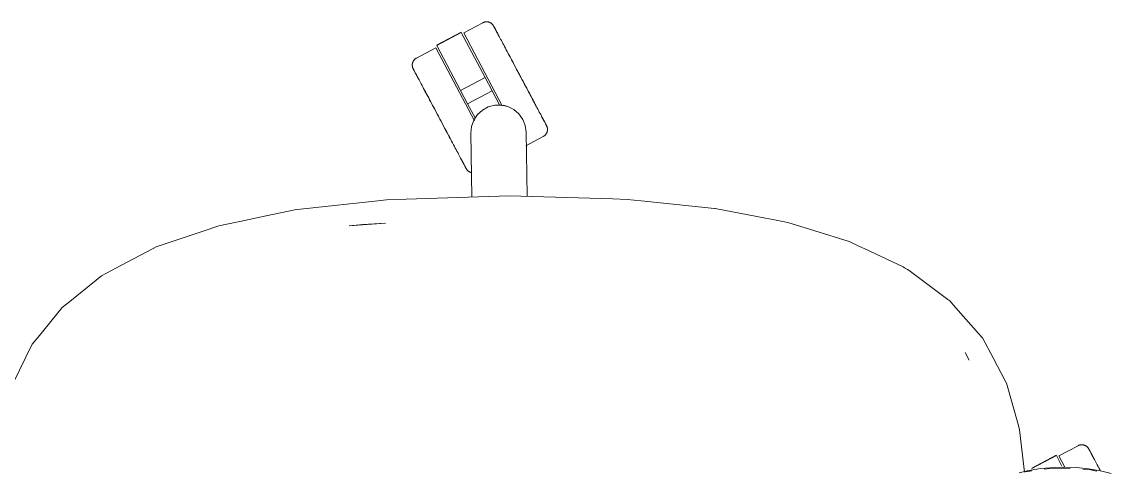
# Model space of a CAD drawing. Header units: millimetres. Extents: x 90978 to 295199, y -4084 to 97293.
# Drawn here: x 166949 to 167499, y 18062 to 18290 of the extents above; entities that cross this region are included whole.
import ezdxf

# ---------------------------------------------------------------- set-up
doc = ezdxf.new("R2010")
doc.units = ezdxf.units.MM
doc.header["$MEASUREMENT"] = 0
doc.layers.add('G-IMPT', color=8, linetype='CONTINUOUS', lineweight=9)
doc.layers.add('I-FURN', color=8, linetype='CONTINUOUS', lineweight=9)

msp = doc.modelspace()

# ---------------------------------------------------------------- linework, layer by layer
at = {"layer": 'G-IMPT'}
for p, q in [((167128.33, 18199.26), (167090.88, 18195.13)), ((167128.33, 18199.26), (167132.7, 18199.74)), ((167142.64, 18200.07), (167132.7, 18199.74)), ((167142.64, 18200.07), (167194.83, 18201.77)), ((167194.83, 18201.77), (167246.99, 18200.15)), ((167246.99, 18200.15), (167254.25, 18199.93)), ((167261.32, 18199.2), (167254.25, 18199.93)), ((167298.31, 18195.38), (167261.32, 18199.2)), ((167065.52, 18190.3), (167086.47, 18194.65)), ((167086.47, 18194.65), (167090.88, 18195.13)), ((167298.31, 18195.38), (167298.77, 18195.29)), ((167324.15, 18190.42), (167298.77, 18195.29)), ((167061.84, 18189.53), (167048.02, 18186.66)), ((167065.52, 18190.3), (167061.84, 18189.53)), ((167132.17, 18187.86), (167113.89, 18186.61)), ((167113.89, 18186.61), (167120.83, 18187.23)), ((167132.17, 18187.86), (167120.83, 18187.23)), ((167324.15, 18190.42), (167327.81, 18189.72)), ((167335.42, 18188.26), (167327.81, 18189.72)), ((167349.02, 18184.07), (167335.42, 18188.26)), ((167040.59, 18184.15), (167016.5, 18176)), ((167040.59, 18184.15), (167048.02, 18186.66)), ((167366.3, 18178.74), (167349.02, 18184.07)), ((167014.84, 18175.12), (167016.5, 18176)), ((167366.3, 18178.74), (167373.06, 18175.55)), ((166995.33, 18164.82), (167014.84, 18175.12)), ((167373.98, 18175.12), (167373.06, 18175.55)), ((167393.62, 18165.86), (167373.98, 18175.12)), ((167393.62, 18165.86), (167394.33, 18165.43)), ((167395.9, 18164.49), (167394.33, 18165.43)), ((166988.82, 18161.39), (166973.69, 18149.18)), ((166988.82, 18161.39), (166993.95, 18164.1)), ((166995.33, 18164.82), (166993.95, 18164.1)), ((167396.68, 18164.03), (167395.9, 18164.49)), ((167396.68, 18164.03), (167416.17, 18149.46)), ((166969.03, 18145.42), (166973.69, 18149.18)), ((167416.17, 18149.46), (167417.14, 18148.74)), ((167420.01, 18145.48), (167417.14, 18148.74)), ((166956.86, 18130.47), (166969.03, 18145.42)), ((167420.01, 18145.48), (167433.03, 18130.69)), ((166953.88, 18126.82), (166950.35, 18119.66)), ((166956.86, 18130.47), (166953.88, 18126.82)), ((167433.03, 18130.69), (167433.62, 18130.03)), ((167439.2, 18119.59), (167433.62, 18130.03)), ((167425, 18122.72), (167426.96, 18118.83)), ((167425, 18122.72), (167426.18, 18120.43)), ((166944.71, 18108.19), (166950.35, 18119.66)), ((167426.18, 18120.43), (167426.96, 18118.83)), ((167445.21, 18108.35), (167439.2, 18119.59)), ((167445.81, 18107.24), (167445.21, 18108.35)), ((167451.81, 18085.89), (167445.81, 18107.24)), ((167451.81, 18085.89), (167452.45, 18083.63)), ((167454.86, 18062.36), (167452.45, 18083.63)), ((167452.28, 18062.05), (167456.21, 18063.03)), ((167458.66, 18062.94), (167455.37, 18062.48)), ((167456.21, 18063.03), (167462.97, 18064.14)), ((167470.29, 18064.72), (167462.97, 18064.14)), ((167467.63, 18064.2), (167464.85, 18063.81)), ((167467.63, 18064.2), (167474.79, 18064.43)), ((167470.29, 18064.72), (167474.79, 18064.81)), ((167474.79, 18064.81), (167481.13, 18064.63)), ((167477.9, 18064.24), (167474.79, 18064.43)), ((167487.28, 18064.06), (167481.13, 18064.63)), ((167487.62, 18063.65), (167484.41, 18063.84)), ((167487.28, 18064.06), (167493.21, 18063.06)), ((167491.37, 18062.88), (167487.62, 18063.65)), ((167498.69, 18061.63), (167493.21, 18063.06))]:
    msp.add_line(p, q, dxfattribs=at)
at = {"layer": 'I-FURN'}
for p, q in [((167181.4, 18289.03), (167171.71, 18283.88)), ((167181.4, 18289.03), (167181.54, 18289.11)), ((167181.54, 18289.11), (167181.69, 18289.17)), ((167181.69, 18289.17), (167181.84, 18289.24)), ((167181.84, 18289.24), (167181.99, 18289.29)), ((167181.99, 18289.29), (167182.14, 18289.34)), ((167182.14, 18289.34), (167182.3, 18289.38)), ((167182.3, 18289.38), (167182.45, 18289.42)), ((167182.45, 18289.42), (167182.61, 18289.45)), ((167182.61, 18289.45), (167182.77, 18289.47)), ((167182.77, 18289.47), (167182.93, 18289.49)), ((167182.93, 18289.49), (167183.09, 18289.5)), ((167183.09, 18289.5), (167183.25, 18289.51)), ((167183.25, 18289.51), (167183.41, 18289.5)), ((167183.41, 18289.5), (167183.58, 18289.5)), ((167183.58, 18289.5), (167183.74, 18289.48)), ((167183.74, 18289.48), (167183.9, 18289.46)), ((167183.9, 18289.46), (167184.05, 18289.43)), ((167184.05, 18289.43), (167184.21, 18289.4)), ((167184.21, 18289.4), (167184.37, 18289.36)), ((167184.37, 18289.36), (167184.52, 18289.31)), ((167184.52, 18289.31), (167184.68, 18289.26)), ((167184.68, 18289.26), (167184.83, 18289.2)), ((167184.83, 18289.2), (167184.97, 18289.14)), ((167184.97, 18289.14), (167185.12, 18289.07)), ((167185.12, 18289.07), (167185.26, 18288.99)), ((167185.26, 18288.99), (167185.4, 18288.91)), ((167185.4, 18288.91), (167185.54, 18288.82)), ((167185.54, 18288.82), (167185.67, 18288.73)), ((167185.67, 18288.73), (167185.8, 18288.63)), ((167185.8, 18288.63), (167185.92, 18288.53)), ((167185.92, 18288.53), (167186.04, 18288.42)), ((167186.04, 18288.42), (167186.16, 18288.31)), ((167186.16, 18288.31), (167186.27, 18288.19)), ((167186.27, 18288.19), (167186.37, 18288.07)), ((167186.37, 18288.07), (167186.47, 18287.95)), ((167186.47, 18287.95), (167186.57, 18287.82)), ((167186.57, 18287.82), (167186.66, 18287.68)), ((167186.66, 18287.68), (167186.75, 18287.55)), ((167186.75, 18287.55), (167186.83, 18287.41)), ((167186.83, 18287.41), (167186.85, 18287.37)), ((167186.85, 18287.37), (167186.86, 18287.35)), ((167186.85, 18287.36), (167186.85, 18287.37)), ((167186.87, 18287.32), (167186.85, 18287.36)), ((167186.86, 18287.35), (167186.89, 18287.29)), ((167186.92, 18287.24), (167186.87, 18287.32)), ((167186.89, 18287.29), (167186.94, 18287.19)), ((167186.98, 18287.12), (167186.92, 18287.24)), ((167186.94, 18287.19), (167187.02, 18287.05)), ((167187.07, 18286.95), (167186.98, 18287.12)), ((167187.02, 18287.05), (167187.11, 18286.87)), ((167187.17, 18286.75), (167187.07, 18286.95)), ((167187.11, 18286.87), (167187.23, 18286.65)), ((167187.3, 18286.51), (167187.17, 18286.75)), ((167187.23, 18286.65), (167187.37, 18286.39)), ((167187.45, 18286.23), (167187.3, 18286.51)), ((167187.37, 18286.39), (167187.53, 18286.09)), ((167187.62, 18285.92), (167187.45, 18286.23)), ((167187.53, 18286.09), (167187.7, 18285.76)), ((167187.81, 18285.56), (167187.62, 18285.92)), ((167170.39, 18284.24), (167158.03, 18277.67)), ((167158.12, 18277.5), (167170.48, 18284.07)), ((167170.48, 18284.07), (167182.55, 18261.36)), ((167171.71, 18283.88), (167191.23, 18247.17)), ((167187.7, 18285.76), (167187.9, 18285.38)), ((167188.02, 18285.17), (167187.81, 18285.56)), ((167187.9, 18285.38), (167188.12, 18284.97)), ((167188.25, 18284.74), (167188.02, 18285.17)), ((167188.12, 18284.97), (167188.36, 18284.53)), ((167188.49, 18284.27), (167188.25, 18284.74)), ((167188.36, 18284.53), (167188.61, 18284.05)), ((167188.76, 18283.77), (167188.49, 18284.27)), ((167188.61, 18284.05), (167188.89, 18283.53)), ((167189.04, 18283.24), (167188.76, 18283.77)), ((167188.89, 18283.53), (167189.18, 18282.98)), ((167189.35, 18282.67), (167189.04, 18283.24)), ((167189.18, 18282.98), (167189.49, 18282.39)), ((167189.67, 18282.06), (167189.35, 18282.67)), ((167190, 18281.43), (167189.67, 18282.06)), ((167190.36, 18280.77), (167190, 18281.43)), ((167190.73, 18280.07), (167190.36, 18280.77)), ((167157.58, 18276.37), (167147.9, 18271.22)), ((167157.58, 18276.37), (167177.12, 18239.62)), ((167170.19, 18254.79), (167158.12, 18277.5)), ((167191.11, 18279.35), (167190.73, 18280.07)), ((167191.51, 18278.6), (167191.11, 18279.35)), ((167191.92, 18277.83), (167191.51, 18278.6)), ((167192.35, 18277.02), (167191.92, 18277.83)), ((167192.79, 18276.2), (167192.35, 18277.02)), ((167193.24, 18275.35), (167192.79, 18276.2)), ((167193.7, 18274.48), (167193.24, 18275.35)), ((167146.13, 18269.35), (167146.2, 18269.49)), ((167146.2, 18269.49), (167146.28, 18269.64)), ((167146.28, 18269.64), (167146.36, 18269.78)), ((167146.36, 18269.78), (167146.44, 18269.91)), ((167146.44, 18269.91), (167146.54, 18270.04)), ((167146.54, 18270.04), (167146.63, 18270.17)), ((167146.63, 18270.17), (167146.74, 18270.3)), ((167146.74, 18270.3), (167146.84, 18270.42)), ((167146.84, 18270.42), (167146.96, 18270.53)), ((167146.96, 18270.53), (167147.07, 18270.64)), ((167147.07, 18270.64), (167147.2, 18270.75)), ((167147.2, 18270.75), (167147.32, 18270.85)), ((167147.32, 18270.85), (167147.45, 18270.95)), ((167147.45, 18270.95), (167147.58, 18271.04)), ((167147.58, 18271.04), (167147.72, 18271.12)), ((167147.72, 18271.12), (167147.86, 18271.2)), ((167147.86, 18271.2), (167147.9, 18271.22)), ((167194.17, 18273.6), (167193.7, 18274.48)), ((167194.65, 18272.69), (167194.17, 18273.6)), ((167194.39, 18273.18), (167194.88, 18272.27)), ((167195.14, 18271.77), (167194.65, 18272.69)), ((167194.88, 18272.27), (167195.37, 18271.34)), ((167195.64, 18270.83), (167195.14, 18271.77)), ((167195.37, 18271.34), (167195.87, 18270.4)), ((167196.15, 18269.88), (167195.64, 18270.83)), ((167195.87, 18270.4), (167196.38, 18269.44)), ((167196.66, 18268.92), (167196.15, 18269.88)), ((167196.38, 18269.44), (167196.9, 18268.47)), ((167145.76, 18267.79), (167145.77, 18267.95)), ((167145.76, 18267.63), (167145.76, 18267.79)), ((167145.76, 18267.47), (167145.76, 18267.63)), ((167145.78, 18267.31), (167145.76, 18267.47)), ((167145.77, 18267.95), (167145.78, 18268.11)), ((167145.78, 18268.11), (167145.81, 18268.27)), ((167145.79, 18267.15), (167145.78, 18267.31)), ((167145.82, 18266.99), (167145.79, 18267.15)), ((167145.81, 18268.27), (167145.83, 18268.43)), ((167145.85, 18266.83), (167145.82, 18266.99)), ((167145.83, 18268.43), (167145.87, 18268.59)), ((167145.88, 18266.67), (167145.85, 18266.83)), ((167145.87, 18268.59), (167145.91, 18268.74)), ((167145.93, 18266.52), (167145.88, 18266.67)), ((167145.91, 18268.74), (167145.95, 18268.9)), ((167145.98, 18266.36), (167145.93, 18266.52)), ((167145.95, 18268.9), (167146.01, 18269.05)), ((167146.03, 18266.21), (167145.98, 18266.36)), ((167146.01, 18269.05), (167146.06, 18269.2)), ((167146.09, 18266.06), (167146.03, 18266.21)), ((167146.06, 18269.2), (167146.13, 18269.35)), ((167146.16, 18265.92), (167146.09, 18266.06)), ((167146.23, 18265.77), (167146.16, 18265.92)), ((167146.26, 18265.72), (167146.23, 18265.77)), ((167146.23, 18265.77), (167146.23, 18265.77)), ((167146.23, 18265.77), (167146.24, 18265.75)), ((167146.24, 18265.75), (167146.27, 18265.69)), ((167146.3, 18265.64), (167146.26, 18265.72)), ((167146.27, 18265.69), (167146.33, 18265.59)), ((167146.37, 18265.52), (167146.3, 18265.64)), ((167146.33, 18265.59), (167146.4, 18265.45)), ((167146.45, 18265.36), (167146.37, 18265.52)), ((167146.4, 18265.45), (167146.5, 18265.27)), ((167146.56, 18265.16), (167146.45, 18265.36)), ((167146.5, 18265.27), (167146.61, 18265.05)), ((167146.69, 18264.92), (167146.56, 18265.16)), ((167146.61, 18265.05), (167146.75, 18264.79)), ((167146.83, 18264.64), (167146.69, 18264.92)), ((167146.75, 18264.79), (167146.91, 18264.5)), ((167147, 18264.32), (167146.83, 18264.64)), ((167146.91, 18264.5), (167147.09, 18264.16)), ((167147.19, 18263.96), (167147, 18264.32)), ((167147.09, 18264.16), (167147.29, 18263.79)), ((167147.4, 18263.57), (167147.19, 18263.96)), ((167197.18, 18267.94), (167196.66, 18268.92)), ((167196.9, 18268.47), (167197.42, 18267.49)), ((167197.7, 18266.96), (167197.18, 18267.94)), ((167197.42, 18267.49), (167197.94, 18266.5)), ((167198.23, 18265.97), (167197.7, 18266.96)), ((167197.94, 18266.5), (167198.47, 18265.51)), ((167198.76, 18264.97), (167198.23, 18265.97)), ((167198.47, 18265.51), (167199, 18264.51)), ((167199.29, 18263.97), (167198.76, 18264.97)), ((167199, 18264.51), (167199.53, 18263.51)), ((167199.82, 18262.97), (167199.29, 18263.97)), ((167147.29, 18263.79), (167147.5, 18263.38)), ((167147.63, 18263.14), (167147.4, 18263.57)), ((167147.5, 18263.38), (167147.74, 18262.93)), ((167147.88, 18262.68), (167147.63, 18263.14)), ((167147.74, 18262.93), (167148, 18262.45)), ((167148.14, 18262.18), (167147.88, 18262.68)), ((167148, 18262.45), (167148.27, 18261.93)), ((167148.43, 18261.64), (167148.14, 18262.18)), ((167148.27, 18261.93), (167148.57, 18261.38)), ((167148.73, 18261.07), (167148.43, 18261.64)), ((167148.57, 18261.38), (167148.88, 18260.8)), ((167148.88, 18260.8), (167149.2, 18260.18)), ((167149.2, 18260.18), (167149.55, 18259.53)), ((167149.55, 18259.53), (167149.91, 18258.86)), ((167149.91, 18258.86), (167150.29, 18258.15)), ((167170.19, 18254.79), (167182.55, 18261.36)), ((167182.55, 18261.36), (167186.09, 18254.72)), ((167199.53, 18263.51), (167200.07, 18262.5)), ((167200.36, 18261.96), (167199.82, 18262.97)), ((167200.07, 18262.5), (167200.6, 18261.5)), ((167200.89, 18260.95), (167200.36, 18261.96)), ((167200.6, 18261.5), (167201.14, 18260.49)), ((167201.42, 18259.95), (167200.89, 18260.95)), ((167201.14, 18260.49), (167201.67, 18259.49)), ((167201.96, 18258.95), (167201.42, 18259.95)), ((167201.67, 18259.49), (167202.2, 18258.49)), ((167202.48, 18257.96), (167201.96, 18258.95)), ((167202.2, 18258.49), (167202.73, 18257.5)), ((167150.29, 18258.15), (167150.68, 18257.41)), ((167150.68, 18257.41), (167151.08, 18256.65)), ((167151.08, 18256.65), (167151.5, 18255.86)), ((167151.5, 18255.86), (167151.93, 18255.05)), ((167151.93, 18255.05), (167152.38, 18254.22)), ((167152.62, 18253.76), (167152.17, 18254.6)), ((167152.38, 18254.22), (167152.83, 18253.36)), ((167153.08, 18252.89), (167152.62, 18253.76)), ((167152.83, 18253.36), (167153.3, 18252.48)), ((167153.55, 18252), (167153.08, 18252.89)), ((167173.72, 18248.15), (167170.19, 18254.79)), ((167173.72, 18248.15), (167186.09, 18254.72)), ((167186.09, 18254.72), (167189.88, 18247.57)), ((167203.01, 18256.97), (167202.48, 18257.96)), ((167202.73, 18257.5), (167203.25, 18256.52)), ((167203.53, 18255.99), (167203.01, 18256.97)), ((167203.25, 18256.52), (167203.77, 18255.55)), ((167204.04, 18255.02), (167203.53, 18255.99)), ((167203.77, 18255.55), (167204.28, 18254.58)), ((167204.55, 18254.07), (167204.04, 18255.02)), ((167204.28, 18254.58), (167204.79, 18253.63)), ((167205.06, 18253.12), (167204.55, 18254.07)), ((167204.79, 18253.63), (167205.28, 18252.69)), ((167205.55, 18252.19), (167205.06, 18253.12)), ((167153.3, 18252.48), (167153.77, 18251.59)), ((167154.04, 18251.1), (167153.55, 18252)), ((167153.77, 18251.59), (167154.26, 18250.67)), ((167154.53, 18250.17), (167154.04, 18251.1)), ((167154.26, 18250.67), (167154.75, 18249.74)), ((167155.02, 18249.24), (167154.53, 18250.17)), ((167154.75, 18249.74), (167155.26, 18248.8)), ((167155.53, 18248.28), (167155.02, 18249.24)), ((167155.26, 18248.8), (167155.76, 18247.84)), ((167156.04, 18247.32), (167155.53, 18248.28)), ((167155.76, 18247.84), (167156.28, 18246.87)), ((167177.49, 18241.06), (167173.72, 18248.15)), ((167184.11, 18246.58), (167187.37, 18247.45)), ((167187.37, 18247.45), (167190.74, 18247.51)), ((167190.74, 18247.51), (167194.03, 18246.76)), ((167205.28, 18252.69), (167205.77, 18251.77)), ((167206.04, 18251.28), (167205.55, 18252.19)), ((167205.77, 18251.77), (167206.26, 18250.86)), ((167206.51, 18250.38), (167206.04, 18251.28)), ((167206.26, 18250.86), (167206.73, 18249.98)), ((167206.98, 18249.51), (167206.51, 18250.38)), ((167206.73, 18249.98), (167207.19, 18249.11)), ((167207.43, 18248.65), (167206.98, 18249.51)), ((167207.19, 18249.11), (167207.64, 18248.26)), ((167207.88, 18247.81), (167207.43, 18248.65)), ((167208.31, 18247), (167207.88, 18247.81)), ((167156.56, 18246.35), (167156.04, 18247.32)), ((167156.28, 18246.87), (167156.8, 18245.9)), ((167157.08, 18245.36), (167156.56, 18246.35)), ((167156.8, 18245.9), (167157.33, 18244.91)), ((167157.61, 18244.37), (167157.08, 18245.36)), ((167157.33, 18244.91), (167157.85, 18243.91)), ((167158.14, 18243.37), (167157.61, 18244.37)), ((167157.85, 18243.91), (167158.39, 18242.91)), ((167158.67, 18242.37), (167158.14, 18243.37)), ((167158.39, 18242.91), (167158.92, 18241.91)), ((167159.21, 18241.37), (167158.67, 18242.37)), ((167158.92, 18241.91), (167159.45, 18240.91)), ((167176.8, 18239.87), (167178.66, 18242.68)), ((167178.66, 18242.68), (167181.15, 18244.96)), ((167181.15, 18244.96), (167184.11, 18246.58)), ((167194.03, 18246.76), (167197.04, 18245.24)), ((167197.04, 18245.24), (167199.61, 18243.05)), ((167199.61, 18243.05), (167201.57, 18240.31)), ((167208.73, 18246.21), (167208.31, 18247)), ((167209.13, 18245.45), (167208.73, 18246.21)), ((167209.52, 18244.72), (167209.13, 18245.45)), ((167209.9, 18244.01), (167209.52, 18244.72)), ((167210.26, 18243.33), (167209.9, 18244.01)), ((167210.61, 18242.68), (167210.26, 18243.33)), ((167210.93, 18242.07), (167210.61, 18242.68)), ((167211.24, 18241.48), (167210.93, 18242.07)), ((167159.74, 18240.36), (167159.21, 18241.37)), ((167159.45, 18240.91), (167159.99, 18239.9)), ((167160.28, 18239.36), (167159.74, 18240.36)), ((167159.99, 18239.9), (167160.52, 18238.9)), ((167160.81, 18238.36), (167160.28, 18239.36)), ((167160.52, 18238.9), (167161.05, 18237.9)), ((167161.34, 18237.36), (167160.81, 18238.36)), ((167161.05, 18237.9), (167161.58, 18236.9)), ((167161.87, 18236.36), (167161.34, 18237.36)), ((167161.58, 18236.9), (167162.11, 18235.91)), ((167175.31, 18233.34), (167175.65, 18236.7)), ((167175.65, 18236.7), (167176.8, 18239.87)), ((167201.57, 18240.31), (167202.82, 18237.17)), ((167202.82, 18237.17), (167203.29, 18233.83)), ((167211.08, 18241.8), (167211.38, 18241.23)), ((167211.54, 18240.93), (167211.24, 18241.48)), ((167211.38, 18241.23), (167211.67, 18240.69)), ((167211.81, 18240.42), (167211.54, 18240.93)), ((167211.67, 18240.69), (167211.93, 18240.19)), ((167212.07, 18239.93), (167211.81, 18240.42)), ((167211.93, 18240.19), (167212.18, 18239.72)), ((167212.31, 18239.49), (167212.07, 18239.93)), ((167212.18, 18239.72), (167212.41, 18239.29)), ((167212.52, 18239.08), (167212.31, 18239.49)), ((167212.41, 18239.29), (167212.62, 18238.9)), ((167212.72, 18238.71), (167212.52, 18239.08)), ((167212.62, 18238.9), (167212.81, 18238.55)), ((167212.9, 18238.37), (167212.72, 18238.71)), ((167212.81, 18238.55), (167212.98, 18238.23)), ((167213.06, 18238.07), (167212.9, 18238.37)), ((167212.98, 18238.23), (167213.12, 18237.95)), ((167213.2, 18237.81), (167213.06, 18238.07)), ((167213.12, 18237.95), (167213.25, 18237.71)), ((167213.31, 18237.59), (167213.2, 18237.81)), ((167213.25, 18237.71), (167213.36, 18237.51)), ((167213.41, 18237.41), (167213.31, 18237.59)), ((167213.36, 18237.51), (167213.44, 18237.35)), ((167213.48, 18237.27), (167213.41, 18237.41)), ((167213.44, 18237.35), (167213.51, 18237.22)), ((167213.54, 18237.17), (167213.48, 18237.27)), ((167213.51, 18237.22), (167213.55, 18237.14)), ((167213.57, 18237.11), (167213.54, 18237.17)), ((167213.55, 18237.14), (167213.58, 18237.1)), ((167213.58, 18237.09), (167213.57, 18237.11)), ((167213.58, 18237.1), (167213.58, 18237.09)), ((167213.58, 18237.09), (167213.65, 18236.95)), ((167213.65, 18236.95), (167213.72, 18236.8)), ((167213.72, 18236.8), (167213.78, 18236.65)), ((167213.78, 18236.65), (167213.83, 18236.5)), ((167213.83, 18236.5), (167213.88, 18236.35)), ((167162.39, 18235.38), (167161.87, 18236.36)), ((167162.11, 18235.91), (167162.63, 18234.92)), ((167162.91, 18234.4), (167162.39, 18235.38)), ((167162.63, 18234.92), (167163.15, 18233.95)), ((167163.43, 18233.43), (167162.91, 18234.4)), ((167163.15, 18233.95), (167163.66, 18232.99)), ((167163.94, 18232.47), (167163.43, 18233.43)), ((167163.66, 18232.99), (167164.17, 18232.03)), ((167164.44, 18231.53), (167163.94, 18232.47)), ((167164.17, 18232.03), (167164.67, 18231.1)), ((167164.93, 18230.6), (167164.44, 18231.53)), ((167164.67, 18231.1), (167165.16, 18230.17)), ((167175.87, 18201.15), (167175.31, 18233.34)), ((167203.07, 18226.94), (167211.91, 18231.64)), ((167203.29, 18233.83), (167203.85, 18201.49)), ((167211.95, 18231.66), (167211.91, 18231.64)), ((167212.09, 18231.74), (167211.95, 18231.66)), ((167212.23, 18231.83), (167212.09, 18231.74)), ((167212.36, 18231.92), (167212.23, 18231.83)), ((167212.49, 18232.02), (167212.36, 18231.92)), ((167212.61, 18232.12), (167212.49, 18232.02)), ((167212.74, 18232.22), (167212.61, 18232.12)), ((167212.85, 18232.34), (167212.74, 18232.22)), ((167212.97, 18232.45), (167212.85, 18232.34)), ((167213.07, 18232.57), (167212.97, 18232.45)), ((167213.18, 18232.69), (167213.07, 18232.57)), ((167213.27, 18232.82), (167213.18, 18232.69)), ((167213.37, 18232.96), (167213.27, 18232.82)), ((167213.45, 18233.09), (167213.37, 18232.96)), ((167213.53, 18233.23), (167213.45, 18233.09)), ((167213.61, 18233.37), (167213.53, 18233.23)), ((167213.68, 18233.52), (167213.61, 18233.37)), ((167213.75, 18233.66), (167213.68, 18233.52)), ((167213.8, 18233.81), (167213.75, 18233.66)), ((167213.86, 18233.97), (167213.8, 18233.81)), ((167213.9, 18234.12), (167213.86, 18233.97)), ((167213.88, 18236.35), (167213.93, 18236.19)), ((167213.94, 18234.28), (167213.9, 18234.12)), ((167213.93, 18236.19), (167213.96, 18236.04)), ((167213.98, 18234.44), (167213.94, 18234.28)), ((167213.96, 18236.04), (167213.99, 18235.88)), ((167214, 18234.59), (167213.98, 18234.44)), ((167213.99, 18235.88), (167214.02, 18235.72)), ((167214.03, 18234.75), (167214, 18234.59)), ((167214.02, 18235.72), (167214.03, 18235.56)), ((167214.03, 18235.56), (167214.05, 18235.4)), ((167214.04, 18234.91), (167214.03, 18234.75)), ((167214.05, 18235.08), (167214.04, 18234.91)), ((167214.05, 18235.4), (167214.05, 18235.24)), ((167214.05, 18235.24), (167214.05, 18235.08)), ((167165.42, 18229.68), (167164.93, 18230.6)), ((167165.16, 18230.17), (167165.64, 18229.27)), ((167165.64, 18229.27), (167166.11, 18228.38)), ((167166.11, 18228.38), (167166.57, 18227.51)), ((167166.57, 18227.51), (167167.02, 18226.67)), ((167167.02, 18226.67), (167167.46, 18225.84)), ((167167.46, 18225.84), (167167.89, 18225.04)), ((167167.89, 18225.04), (167168.3, 18224.27)), ((167168.3, 18224.27), (167168.7, 18223.52)), ((167168.7, 18223.52), (167169.08, 18222.79)), ((167169.08, 18222.79), (167169.45, 18222.1)), ((167169.45, 18222.1), (167169.81, 18221.44)), ((167169.81, 18221.44), (167170.14, 18220.8)), ((167170.14, 18220.8), (167170.46, 18220.2)), ((167170.63, 18219.89), (167170.32, 18220.47)), ((167170.46, 18220.2), (167170.77, 18219.63)), ((167170.92, 18219.34), (167170.63, 18219.89)), ((167170.77, 18219.63), (167171.05, 18219.1)), ((167171.2, 18218.82), (167170.92, 18219.34)), ((167171.05, 18219.1), (167171.32, 18218.59)), ((167171.45, 18218.34), (167171.2, 18218.82)), ((167171.32, 18218.59), (167171.56, 18218.13)), ((167171.69, 18217.89), (167171.45, 18218.34)), ((167171.56, 18218.13), (167171.79, 18217.7)), ((167171.91, 18217.48), (167171.69, 18217.89)), ((167171.79, 18217.7), (167172, 18217.31)), ((167172.11, 18217.11), (167171.91, 18217.48)), ((167172, 18217.31), (167172.19, 18216.95)), ((167172.28, 18216.77), (167172.11, 18217.11)), ((167172.19, 18216.95), (167172.36, 18216.63)), ((167172.44, 18216.48), (167172.28, 18216.77)), ((167172.36, 18216.63), (167172.51, 18216.35)), ((167172.58, 18216.22), (167172.44, 18216.48)), ((167172.51, 18216.35), (167172.64, 18216.11)), ((167172.7, 18216), (167172.58, 18216.22)), ((167172.64, 18216.11), (167172.74, 18215.91)), ((167172.79, 18215.82), (167172.7, 18216)), ((167172.74, 18215.91), (167172.83, 18215.75)), ((167172.87, 18215.68), (167172.79, 18215.82)), ((167172.83, 18215.75), (167172.89, 18215.63)), ((167172.92, 18215.58), (167172.87, 18215.68)), ((167172.89, 18215.63), (167172.94, 18215.55)), ((167172.95, 18215.52), (167172.92, 18215.58)), ((167172.94, 18215.55), (167172.96, 18215.5)), ((167172.96, 18215.5), (167172.95, 18215.52)), ((167172.98, 18215.46), (167172.96, 18215.5)), ((167172.96, 18215.5), (167172.96, 18215.5)), ((167173.06, 18215.32), (167172.98, 18215.46)), ((167173.15, 18215.18), (167173.06, 18215.32)), ((167173.24, 18215.05), (167173.15, 18215.18)), ((167173.34, 18214.92), (167173.24, 18215.05)), ((167173.44, 18214.8), (167173.34, 18214.92)), ((167173.54, 18214.67), (167173.44, 18214.8)), ((167173.65, 18214.56), (167173.54, 18214.67)), ((167173.77, 18214.44), (167173.65, 18214.56)), ((167173.89, 18214.34), (167173.77, 18214.44)), ((167174.01, 18214.23), (167173.89, 18214.34)), ((167174.14, 18214.14), (167174.01, 18214.23)), ((167174.27, 18214.04), (167174.14, 18214.14)), ((167174.41, 18213.96), (167174.27, 18214.04)), ((167174.55, 18213.88), (167174.41, 18213.96)), ((167174.69, 18213.8), (167174.55, 18213.88)), ((167174.84, 18213.73), (167174.69, 18213.8)), ((167174.98, 18213.66), (167174.84, 18213.73)), ((167175.13, 18213.61), (167174.98, 18213.66)), ((167175.29, 18213.55), (167175.13, 18213.61)), ((167175.44, 18213.51), (167175.29, 18213.55)), ((167175.6, 18213.47), (167175.44, 18213.51)), ((167481.94, 18075.68), (167472.26, 18070.53)), ((167481.94, 18075.68), (167482.09, 18075.75)), ((167482.09, 18075.75), (167482.23, 18075.82)), ((167482.23, 18075.82), (167482.38, 18075.88)), ((167482.38, 18075.88), (167482.53, 18075.93)), ((167482.53, 18075.93), (167482.69, 18075.98)), ((167482.69, 18075.98), (167482.84, 18076.02)), ((167482.84, 18076.02), (167483, 18076.06)), ((167483, 18076.06), (167483.16, 18076.09)), ((167483.16, 18076.09), (167483.32, 18076.11)), ((167483.32, 18076.11), (167483.48, 18076.13)), ((167483.48, 18076.13), (167483.64, 18076.14)), ((167483.64, 18076.14), (167483.8, 18076.15)), ((167483.8, 18076.15), (167483.96, 18076.15)), ((167483.96, 18076.15), (167484.12, 18076.14)), ((167484.12, 18076.14), (167484.28, 18076.12)), ((167484.28, 18076.12), (167484.44, 18076.1)), ((167484.44, 18076.1), (167484.6, 18076.07)), ((167484.6, 18076.07), (167484.76, 18076.04)), ((167484.76, 18076.04), (167484.91, 18076)), ((167484.91, 18076), (167485.07, 18075.95)), ((167485.07, 18075.95), (167485.22, 18075.9)), ((167485.22, 18075.9), (167485.37, 18075.84)), ((167485.37, 18075.84), (167485.52, 18075.78)), ((167485.52, 18075.78), (167485.66, 18075.71)), ((167485.66, 18075.71), (167485.81, 18075.63)), ((167485.81, 18075.63), (167485.95, 18075.55)), ((167485.95, 18075.55), (167486.08, 18075.46)), ((167486.08, 18075.46), (167486.21, 18075.37)), ((167486.21, 18075.37), (167486.34, 18075.27)), ((167486.34, 18075.27), (167486.47, 18075.17)), ((167486.47, 18075.17), (167486.59, 18075.06)), ((167486.59, 18075.06), (167486.7, 18074.95)), ((167486.7, 18074.95), (167486.81, 18074.83)), ((167486.81, 18074.83), (167486.92, 18074.71)), ((167486.92, 18074.71), (167487.02, 18074.59)), ((167487.02, 18074.59), (167487.12, 18074.46)), ((167487.12, 18074.46), (167487.21, 18074.32)), ((167487.21, 18074.32), (167487.29, 18074.19)), ((167487.29, 18074.19), (167487.37, 18074.05)), ((167487.37, 18074.05), (167487.39, 18074.01)), ((167487.39, 18074.01), (167487.4, 18073.99)), ((167487.4, 18074), (167487.39, 18074.01)), ((167487.42, 18073.96), (167487.4, 18074)), ((167487.4, 18073.99), (167487.44, 18073.93)), ((167487.46, 18073.88), (167487.42, 18073.96)), ((167487.44, 18073.93), (167487.49, 18073.83)), ((167487.53, 18073.76), (167487.46, 18073.88)), ((167487.49, 18073.83), (167487.56, 18073.69)), ((167487.61, 18073.6), (167487.53, 18073.76)), ((167487.56, 18073.69), (167487.66, 18073.51)), ((167487.72, 18073.39), (167487.61, 18073.6)), ((167487.66, 18073.51), (167487.78, 18073.29)), ((167487.85, 18073.15), (167487.72, 18073.39)), ((167487.78, 18073.29), (167487.91, 18073.03)), ((167488, 18072.87), (167487.85, 18073.15)), ((167487.91, 18073.03), (167488.07, 18072.73)), ((167488.16, 18072.56), (167488, 18072.87)), ((167488.07, 18072.73), (167488.25, 18072.4)), ((167488.35, 18072.2), (167488.16, 18072.56)), ((167488.25, 18072.4), (167488.45, 18072.03)), ((167488.56, 18071.81), (167488.35, 18072.2)), ((167488.45, 18072.03), (167488.67, 18071.62)), ((167488.79, 18071.38), (167488.56, 18071.81)), ((167488.67, 18071.62), (167488.9, 18071.17)), ((167489.04, 18070.91), (167488.79, 18071.38)), ((167470.93, 18070.88), (167458.57, 18064.31)), ((167458.66, 18064.14), (167471.03, 18070.71)), ((167471.03, 18070.71), (167473.84, 18065.42)), ((167472.26, 18070.53), (167475.25, 18064.9)), ((167488.9, 18071.17), (167489.16, 18070.69)), ((167489.31, 18070.41), (167489.04, 18070.91)), ((167489.16, 18070.69), (167489.43, 18070.17)), ((167489.59, 18069.88), (167489.31, 18070.41)), ((167489.43, 18070.17), (167489.73, 18069.62)), ((167489.89, 18069.31), (167489.59, 18069.88)), ((167489.73, 18069.62), (167490.04, 18069.03)), ((167490.21, 18068.71), (167489.89, 18069.31)), ((167490.55, 18068.07), (167490.21, 18068.71)), ((167490.9, 18067.41), (167490.55, 18068.07)), ((167491.27, 18066.71), (167490.9, 18067.41)), ((167491.66, 18065.99), (167491.27, 18066.71)), ((167492.05, 18065.24), (167491.66, 18065.99)), ((167458.71, 18064.04), (167458.66, 18064.14)), ((167492.47, 18064.47), (167492.05, 18065.24)), ((167492.89, 18063.67), (167492.47, 18064.47)), ((167493.33, 18062.84), (167492.89, 18063.67))]:
    msp.add_line(p, q, dxfattribs=at)
msp.add_arc((167189.29, 18233.77), 13.81, 72.664, 77.6527, dxfattribs=at)
msp.add_open_spline([(167191.66, 18247.38), (167192.09, 18247.31), (167192.51, 18247.21), (167192.93, 18247.09)], degree=3, dxfattribs=at)

doc.saveas('drawing.dxf')
